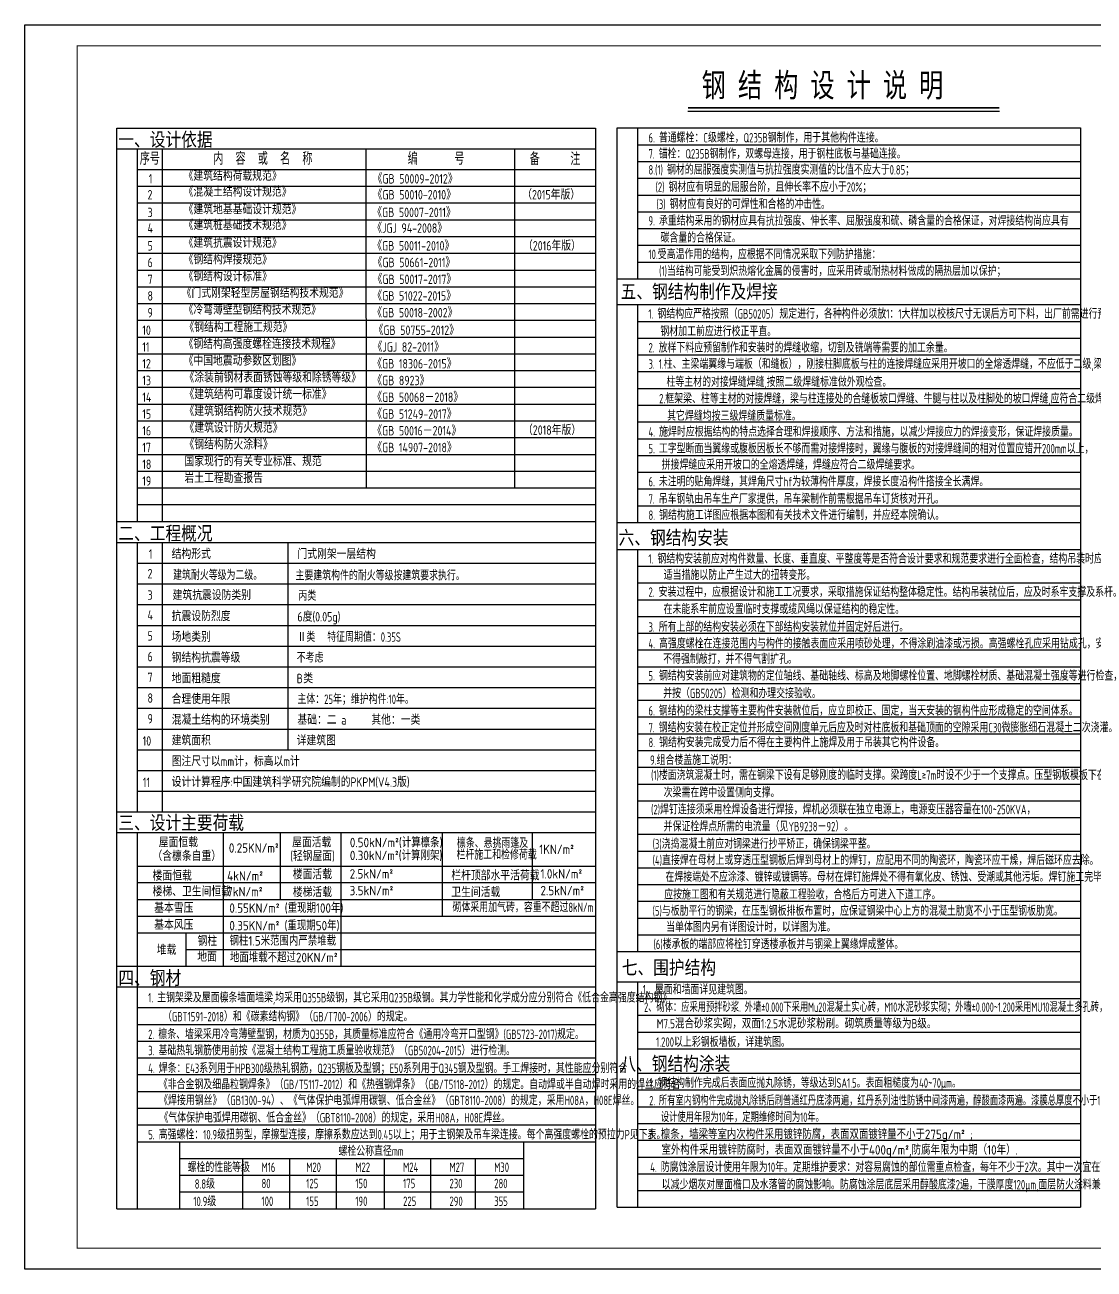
# Model space of a CAD drawing. Extents: x 180850 to 1400258, y 48356 to 327067.
# Drawn here: x 245971 to 282058, y 178987 to 220987 of the extents above; entities that cross this region are included whole.
import ezdxf
from ezdxf.enums import TextEntityAlignment as Align

# ---------------------------------------------------------------- set-up
doc = ezdxf.new("R2010")
doc.units = 0
doc.header["$LTSCALE"] = 1000
for name, color, linetype in [('BORDER', 7, 'Continuous'), ('NUM', 7, 'Continuous'), ('PUB_TITLE', 4, 'Continuous'), ('STAIR', 2, 'Continuous'), ('TEXT', 7, 'Continuous'), ('TK', 4, 'Continuous')]:
    doc.layers.add(name, color=color, linetype=linetype)
doc.styles.get("Standard").update_dxf_attribs({"font": 'gbenor.shx', "bigfont": 'gbcbig.shx'})
doc.styles.add('TSSD_Norm', font='tssdeng.shx', dxfattribs={"bigfont": 'hztxt.shx'})
doc.styles.add('宋体', font='')
doc.styles.get('宋体').set_extended_font_data('SimSun')

msp = doc.modelspace()

# ---------------------------------------------------------------- linework, layer by layer
at = {"color": 2}
msp.add_line((268345.09, 218074.76), (278859.73, 218074.76), dxfattribs=at)
at = {"color": 3}
for p, q in [((254899.39, 182723.32), (254899.39, 181026.35)), ((256480.02, 182723.32), (256480.02, 181026.35)), ((258091.89, 182723.32), (258091.89, 181026.35)), ((259657.46, 182723.32), (259657.46, 181026.35)), ((261166.74, 182723.32), (261166.74, 181026.35))]:
    msp.add_line(p, q, dxfattribs=at)
at = {"layer": 'BORDER', "const_width": 35.35}
msp.add_lwpolyline([(247738.49, 179694.41), (247738.49, 220280.27), (304728.39, 220280.27), (304728.39, 179694.41)], close=True, dxfattribs=at)
at = {"layer": 'PUB_TITLE'}
msp.add_lwpolyline([(245970.81, 178987.34), (245970.81, 220987.34), (305435.46, 220987.34), (305435.46, 178987.34)], close=True, dxfattribs=at)
at = {"layer": 'STAIR', "const_width": 53.19}
msp.add_lwpolyline([(268346.94, 218191.37), (278858.89, 218191.37)], dxfattribs=at)
at = {"layer": 'TEXT', "color": 3}
for p, q in [((250449.5, 183288.98), (264889.4, 183288.98)), ((251194.41, 183288.98), (251194.41, 181026.35)), ((262793.61, 183288.98), (262793.61, 181026.35)), ((251194.41, 182723.32), (262793.61, 182723.32)), ((253314.23, 182723.32), (253314.23, 181026.35)), ((251194.41, 182157.66), (262793.61, 182157.66)), ((251194.41, 181592.01), (262793.61, 181592.01))]:
    msp.add_line(p, q, dxfattribs=at)
at = {"layer": 'TK'}
for p, q in [((249076.76, 181026.35), (249076.76, 217505.9)), ((249076.76, 217505.9), (265226.01, 217505.9)), ((265226.01, 217505.9), (265226.01, 181026.35)), ((265960.6, 181074.02), (265960.6, 217506.72)), ((265960.6, 217506.72), (281602.59, 217506.72)), ((266660.13, 212415.81), (266660.13, 217506.72)), ((281602.59, 217506.72), (281602.59, 181074.02)), ((249076.76, 216806.32), (265226.01, 216806.32)), ((249776.29, 204228), (249776.29, 216806.32)), ((250615.73, 204228), (250615.73, 216806.32)), ((257501.55, 205359.31), (257483.88, 216806.32)), ((262508.25, 205359.31), (262508.25, 216806.32)), ((266660.13, 216941.06), (281602.59, 216941.06)), ((266660.13, 216375.4), (281602.59, 216375.4)), ((249776.29, 216106.79), (265226.01, 216106.79)), ((249776.29, 215541.13), (265226.01, 215541.13)), ((266660.13, 215809.75), (281602.59, 215809.75)), ((266660.13, 215244.09), (281602.59, 215244.09)), ((249776.29, 214975.48), (265226.01, 214975.48)), ((266660.13, 214678.43), (281602.59, 214678.43)), ((249776.29, 214409.82), (265226.01, 214409.82)), ((249776.29, 213844.16), (265226.01, 213844.16)), ((266660.13, 214112.78), (281602.59, 214112.78)), ((266660.13, 213547.12), (281602.59, 213547.12)), ((249776.29, 213278.51), (265226.01, 213278.51)), ((266660.13, 212981.46), (281602.59, 212981.46)), ((249776.29, 212712.85), (265226.01, 212712.85)), ((249776.29, 212147.19), (265226.01, 212147.19)), ((265960.6, 212415.81), (281602.59, 212415.81)), ((265960.6, 212415.81), (281602.59, 212415.81)), ((249776.29, 211581.54), (265226.01, 211581.54)), ((265960.6, 211544.31), (281602.59, 211544.31)), ((266660.13, 204190.77), (266660.13, 211544.31)), ((249776.29, 211015.88), (265226.01, 211015.88)), ((266660.13, 210978.65), (281602.59, 210978.65)), ((249776.29, 210450.22), (265226.01, 210450.22)), ((266660.13, 210413), (281602.59, 210413)), ((249776.29, 209884.57), (265226.01, 209884.57)), ((266660.13, 209847.34), (281602.59, 209847.34)), ((249776.29, 209318.91), (265226.01, 209318.91)), ((266660.13, 209281.68), (281602.59, 209281.68)), ((249776.29, 208753.25), (265226.01, 208753.25)), ((266660.13, 208716.03), (281602.59, 208716.03)), ((249776.29, 208187.6), (265226.01, 208187.6)), ((266660.13, 208150.37), (281602.59, 208150.37)), ((249776.29, 207621.94), (265226.01, 207621.94)), ((266660.13, 207584.71), (281602.59, 207584.71)), ((266660.13, 204190.77), (266660.13, 207141.09)), ((249776.29, 207056.28), (265226.01, 207056.28)), ((266660.13, 207019.06), (281602.59, 207019.06)), ((249776.29, 206490.63), (265226.01, 206490.63)), ((266660.13, 206453.4), (281602.59, 206453.4)), ((249776.29, 205924.97), (265226.01, 205924.97)), ((266660.13, 205887.74), (281602.59, 205887.74)), ((249776.29, 205359.31), (265226.01, 205359.31)), ((266660.13, 205322.09), (281602.59, 205322.09)), ((249776.29, 204793.66), (265226.01, 204793.66)), ((266660.13, 204756.43), (281602.59, 204756.43)), ((249076.76, 204228), (265226.01, 204228)), ((265960.6, 204190.77), (281602.59, 204190.77)), ((249076.76, 203515.16), (265226.01, 203515.16)), ((249776.29, 194421.21), (249776.29, 203515.16)), ((250615.73, 194421.21), (250615.73, 203515.16)), ((254860.49, 196519.81), (254860.49, 203515.16)), ((265960.6, 203281.97), (281602.59, 203281.97)), ((266660.13, 189706.22), (266660.13, 203281.97)), ((249776.29, 202815.63), (265226.01, 202815.63)), ((266660.13, 202716.32), (281602.59, 202716.32)), ((249776.29, 202116.09), (265226.01, 202116.09)), ((266660.13, 202150.66), (281602.59, 202150.66)), ((249776.29, 201416.56), (265226.01, 201416.56)), ((266660.13, 201585.01), (281602.59, 201585.01)), ((266660.13, 201019.35), (281602.59, 201019.35)), ((249776.29, 200717.02), (265226.01, 200717.02)), ((266660.13, 200453.69), (281602.59, 200453.69)), ((249776.29, 200017.49), (265226.01, 200017.49)), ((266660.13, 199888.04), (281602.59, 199888.04)), ((249776.29, 199317.95), (265226.01, 199317.95)), ((266660.13, 199322.38), (281602.59, 199322.38)), ((266660.13, 198756.72), (281602.59, 198756.72)), ((249776.29, 198618.42), (265226.01, 198618.42)), ((249776.29, 197918.88), (265226.01, 197918.88)), ((266660.13, 198191.07), (281602.59, 198191.07)), ((266660.13, 197625.41), (281602.59, 197625.41)), ((249776.29, 197219.35), (265226.01, 197219.35)), ((266660.13, 197059.75), (281602.59, 197059.75)), ((249776.29, 196519.81), (265226.01, 196519.81)), ((266660.13, 196494.1), (281602.59, 196494.1)), ((249776.29, 195820.28), (265226.01, 195820.28)), ((266660.13, 195928.44), (281602.59, 195928.44)), ((266660.13, 195362.78), (281602.59, 195362.78)), ((249776.29, 195120.74), (265226.01, 195120.74)), ((266660.13, 194797.13), (281602.59, 194797.13)), ((249076.76, 194421.21), (265226.01, 194421.21)), ((266660.13, 194231.47), (281602.59, 194231.47)), ((249076.76, 193721.67), (265226.01, 193721.67)), ((249776.29, 188824.93), (249776.29, 193721.67)), ((252662.03, 193721.67), (252662.03, 189213.3)), ((254595.46, 191467.49), (254595.46, 193721.67)), ((256633.53, 193721.67), (256633.53, 189213.3)), ((260066.75, 190903.94), (260066.75, 193721.67)), ((263099.25, 191467.49), (263099.25, 193721.67)), ((266660.13, 193665.81), (281602.59, 193665.81)), ((266660.13, 193100.16), (281602.59, 193100.16)), ((249776.29, 192594.58), (265226.01, 192594.58)), ((266660.13, 192534.5), (281602.59, 192534.5)), ((249776.29, 192032.75), (265226.01, 192032.75)), ((266660.13, 191968.84), (281602.59, 191968.84)), ((249776.29, 191467.49), (265226.01, 191467.49)), ((266660.13, 191403.19), (281602.59, 191403.19)), ((249776.29, 190903.94), (265226.01, 190903.94)), ((266660.13, 190837.53), (281602.59, 190837.53)), ((249776.29, 190340.39), (265226.01, 190340.39)), ((251400.24, 190340.39), (251400.24, 189213.3)), ((266660.13, 190271.87), (281602.59, 190271.87)), ((251400.24, 189776.84), (265226.01, 189776.84)), ((265960.6, 189706.22), (281602.59, 189706.22)), ((249076.76, 189213.3), (265226.01, 189213.3)), ((249776.29, 189213.3), (265226.01, 189213.3)), ((249776.29, 181026.35), (249776.29, 188824.93)), ((265960.6, 188685.4), (281602.59, 188685.4)), ((266660.13, 181074.02), (266660.13, 188685.4)), ((249076.76, 188513.76), (265226.01, 188513.76)), ((249076.76, 188513.76), (265226.01, 188513.76)), ((249776.29, 187814.23), (265226.01, 187814.23)), ((266660.13, 188119.74), (281602.59, 188119.74)), ((266660.13, 187554.08), (281602.59, 187554.08)), ((249776.29, 187248.57), (265226.01, 187248.57)), ((266660.13, 186988.43), (281602.59, 186988.43)), ((249776.29, 186682.92), (265226.01, 186682.92)), ((249776.29, 186117.26), (265226.01, 186117.26)), ((266660.13, 186422.77), (281602.59, 186422.77)), ((249776.29, 185551.6), (265226.01, 185551.6)), ((266660.13, 185599.28), (281602.59, 185599.28)), ((266660.13, 181422.62), (266660.13, 185448.05)), ((249776.29, 184985.95), (265226.01, 184985.95)), ((266660.13, 185033.62), (281602.59, 185033.62)), ((249776.29, 184420.29), (265226.01, 184420.29)), ((266660.13, 184467.96), (281602.59, 184467.96)), ((249776.29, 183854.63), (265226.01, 183854.63)), ((266660.13, 183902.31), (281602.59, 183902.31)), ((249776.29, 183288.98), (265226.01, 183288.98)), ((266660.13, 183336.65), (281602.59, 183336.65)), ((266660.13, 182770.99), (281602.59, 182770.99)), ((266660.13, 182205.34), (281602.59, 182205.34)), ((266660.13, 181639.68), (281602.59, 181639.68)), ((249076.76, 181026.35), (265226.01, 181026.35)), ((265960.6, 181074.02), (281602.59, 181074.02)), ((266660.13, 181074.02), (281602.59, 181074.02))]:
    msp.add_line(p, q, dxfattribs=at)

# ---------------------------------------------------------------- texts
at = {"layer": 'BORDER', "style": '宋体', "width": 0.75}
msp.add_text('钢 结 构 设 计 说 明', height=797.8387, dxfattribs=at).set_placement((268813.56, 218557.57))
at = {"layer": 'NUM', "style": 'TSSD_Norm'}
for s, height, width, p in [('6. 普通螺栓：C级螺栓，Q235B钢制作，用于其他构件连接。', 318.1818, 0.7, (267016.63, 217018.45)), ('序号', 424.242, 0.8, (249848.46, 216263.16)), ('内  容  或  名  称', 424.2424, 0.8, (252329.14, 216263.16)), ('编      号', 424.242, 0.8, (258890.59, 216263.16)), ('备     注', 424.242, 0.8, (263009.54, 216252.56)), ('7. 锚栓：Q235B钢制作，双螺母连接，用于钢柱底板与基础连接。', 318.1818, 0.7, (267016.63, 216475.43)), ('1', 318.18, 0.8, (250150.89, 215631.33)), ('《GB 50009-2012》', 318.1818, 0.8, (257706.95, 215631.33)), ('8.(1) 钢材的屈服强度实测值与抗拉强度实测值的比值不应大于0.85；', 318.1818, 0.7, (267016.63, 215935.65)), ('(2) 钢材应有明显的屈服台阶，且伸长率不应小于20%；', 318.1818, 0.7, (267254.86, 215353.82)), ('2', 318.18, 0.8, (250111.08, 215094.91)), ('《GB 50010-2010》', 318.1818, 0.8, (257706.95, 215094.91)), ('（2015年版）    ', 318.1818, 0.8, (262755.61, 215094.91)), ('(3) 钢材应有良好的可焊性和合格的冲击性。', 318.1818, 0.7, (267286.76, 214774.79)), ('3', 318.18, 0.8, (250111.08, 214498.29)), ('《GB 50007-2011》', 318.1818, 0.8, (257695.06, 214498.29)), ('4', 318.18, 0.8, (250111.08, 213969.31)), ('《JGJ 94-2008》', 318.1818, 0.8, (257695.06, 213969.31)), ('9. 承重结构采用的钢材应具有抗拉强度、伸长率、屈服强度和硫、磷含量的合格保证，对焊接结构尚应具有', 318.1818, 0.7, (267016.63, 214213.25)), ('碳含量的合格保证。', 318.182, 0.7, (267422.5, 213641.43)), ('5', 318.18, 0.8, (250111.08, 213371.34)), ('《GB 50011-2010》', 318.1818, 0.8, (257695.06, 213371.34)), ('（2016年版）    ', 318.1818, 0.8, (262782.74, 213371.34)), ('10.受高温作用的结构，应根据不同情况采取下列防护措施： ', 318.1818, 0.7, (267016.63, 213081.18)), ('6', 318.18, 0.8, (250111.08, 212807.56)), ('《GB 50661-2011》', 318.1818, 0.8, (257706.95, 212807.56)), ('7', 318.18, 0.8, (250111.08, 212240.1)), ('(1)当结构可能受到炽热熔化金属的侵害时，应采用砖或耐热材料做成的隔热层加以保护；', 318.1818, 0.7, (267376.53, 212518.17)), ('8', 318.18, 0.8, (250111.08, 211680.04)), ('9', 318.18, 0.8, (250111.08, 211114.38)), ('《GB 50018-2002》', 318.1818, 0.8, (257695.06, 211114.38)), ('1. 钢结构应严格按照（GB50205）规定进行，各种构件必须放1：1大样加以校核尺寸无误后方可下料，出厂前需进行预装配检查，', 318.1818, 0.7, (267016.63, 211072.9)), ('《GB 50755-2012》', 318.1818, 0.8, (257739.91, 210521.54)), ('10', 318.182, 0.8, (249934.17, 210521.54)), ('钢材加工前应进行校正平直。', 318.1818, 0.7, (267416.83, 210481.5)), ('11', 318.182, 0.8, (249934.17, 209955.89)), ('《JGJ 82-2011》', 318.1818, 0.8, (257706.95, 209955.89)), ('2. 放样下料应预留制作和安装时的焊缝收缩，切割及铣端等需要的加工余量。', 318.1818, 0.7, (267016.63, 209930.02)), ('12', 318.182, 0.8, (249934.17, 209390.23)), ('《GB 18306-2015》', 318.1818, 0.8, (257695.06, 209390.23)), ('3. 1.柱、主梁端翼缘与端板（和缝板），刚接柱脚底板与柱的连接焊缝应采用开坡口的全熔透焊缝，不应低于二级,梁腹板与框架梁、', 318.1818, 0.7, (267016.63, 209379.2)), ('《GB 8923》', 318.182, 0.8, (257695.06, 208824.58)), ('13', 318.182, 0.8, (249934.17, 208824.58)), ('柱等主材的对接焊缝焊缝,按照二级焊缝标准做外观检查。', 318.1818, 0.7, (267623.62, 208772.79)), ('14', 318.182, 0.8, (249934.17, 208258.92)), ('2.框架梁、柱等主材的对接焊缝，梁与柱连接处的合缝板坡口焊缝、牛腿与柱以及柱脚处的坡口焊缝,应符合二级焊缝质量标准， ', 318.1818, 0.7, (267376.43, 208211.86)), ('15', 318.182, 0.8, (249934.17, 207693.26)), ('其它焊缝均按三级焊缝质量标准。', 318.1818, 0.7, (267646.88, 207628.36)), ('（2018年版）    ', 318.1818, 0.8, (262782.74, 207149.12)), ('16', 318.182, 0.8, (249934.17, 207127.61)), ('4. 施焊时应根据结构的特点选择合理和焊接顺序、方法和措施，以减少焊接应力的焊接变形，保证焊接质量。', 318.1818, 0.7, (267016.63, 207089.58)), ('17', 318.182, 0.8, (249934.17, 206561.95)), ('5. 工字型断面当翼缘或腹板因板长不够而需对接焊接时，翼缘与腹板的对接焊缝间的相对位置应错开200mm以上，', 318.1818, 0.7, (267016.63, 206524.5)), ('18', 318.182, 0.8, (249934.17, 205996.29)), ('拼接焊缝应采用开坡口的全熔透焊缝，焊缝应符合二级焊缝要求。', 318.1818, 0.7, (267461.33, 205978.66)), ('19', 318.182, 0.8, (249934.17, 205430.64)), ('6. 未注明的贴角焊缝，其焊角尺寸hf为较薄构件厚度，焊接长度沿构件搭接全长满焊。', 318.1818, 0.7, (267016.63, 205410.66)), ('7. 吊车钢轨由吊车生产厂家提供，吊车梁制作前需根据吊车订货核对开孔。', 318.1818, 0.7, (267016.63, 204825.94)), ('8. 钢结构施工详图应根据本图和有关技术文件进行编制，并应经本院确认。', 318.1818, 0.7, (267016.63, 204278)), ('1', 318.18, 0.8, (250150.89, 202965.85)), ('结构形式', 318.182, 0.8, (250925.06, 202962.17)), ('门式刚架一层结构', 318.182, 0.8, (255169.82, 202962.17)), ('1. 钢结构安装前应对构件数量、长度、垂直度、平整度等是否符合设计要求和规范要求进行全面检查，结构吊装时应采取', 318.1818, 0.7, (267016.63, 202802.82)), ('2', 318.18, 0.8, (250111.08, 202302.83)), ('建筑耐火等级为二级。 ', 318.1818, 0.7, (250973.54, 202252.11)), ('主要建筑构件的耐火等级按建筑要求执行。', 318.1818, 0.7, (255103.82, 202239.05)), ('适当措施以防止产生过大的扭转变形。', 318.1818, 0.7, (267531.52, 202255.32)), ('2. 安装过程中，应根据设计和施工工况要求，采取措施保证结构整体稳定性。结构吊装就位后，应及时系牢支撑及系杆。', 318.1818, 0.7, (267016.63, 201681.4)), ('3', 318.18, 0.8, (250111.08, 201580.52)), ('建筑抗震设防类别', 318.182, 0.8, (250956.01, 201571.75)), ('丙类', 318.182, 0.7, (255200.77, 201553.83)), ('4', 318.18, 0.8, (250111.08, 200909.2)), ('抗震设防烈度', 318.182, 0.8, (250925.06, 200863.57)), ('6度(0.05g)', 318.182, 0.8, (255169.82, 200847.56)), ('在未能系牢前应设置临时支撑或缆风绳以保证结构的稳定性。', 318.1818, 0.7, (267526.06, 201100.8)), ('3. 所有上部的结构安装必须在下部结构安装就位并固定好后进行。', 318.1818, 0.7, (267016.63, 200502.62)), ('5', 318.18, 0.8, (250111.08, 200203.03)), ('场地类别', 318.182, 0.8, (250925.06, 200164.04)), ('4. 高强度螺栓在连接范围内与构件的接触表面应采用喷砂处理，不得涂刷油漆或污损。高强螺栓孔应采用钻成孔，安装时螺栓应自由穿入孔内，', 318.1818, 0.7, (267016.63, 199942.35)), ('6', 318.18, 0.8, (250111.08, 199503.5)), ('钢结构抗震等级', 318.182, 0.8, (250925.06, 199464.5)), ('不得强制敲打，并不得气割扩孔。', 318.1818, 0.7, (267514.39, 199421.46)), ('7', 318.18, 0.8, (250111.08, 198803.96)), ('地面粗糙度', 318.182, 0.8, (250925.06, 198764.97)), ('B', 318.18, 0.8, (255145.28, 198764.97)), ('类', 318.18, 0.8, (255368.76, 198764.97)), ('5. 钢结构安装前应对建筑物的定位轴线、基础轴线、标高及地脚螺栓位置、地脚螺栓材质、基础混凝土强度等进行检查，', 318.1818, 0.7, (267016.63, 198854.08)), ('8', 318.18, 0.8, (250111.08, 198104.43)), ('合理使用年限', 318.182, 0.8, (250925.06, 198065.43)), ('并按（GB50205）检测和办理交接验收。', 318.1818, 0.7, (267514.39, 198263.21)), ('6. 钢结构的梁柱支撑等主要构件安装就位后，应立即校正、固定，当天安装的钢构件应形成稳定的空间体系。', 318.1818, 0.7, (267016.63, 197676.7)), ('9', 318.18, 0.8, (250111.08, 197404.89)), ('混凝土结构的环境类别', 318.182, 0.8, (250925.06, 197365.9)), ('基础：二 a', 318.182, 0.8, (255169.82, 197365.9)), ('   其他：一类', 318.182, 0.8, (257199.95, 197365.9)), ('7. 钢结构安装在校正定位并形成空间刚度单元后应及时对柱底板和基础顶面的空隙采用C30微膨胀细石混凝土二次浇灌。', 318.1818, 0.7, (267016.63, 197106.81)), ('建筑面积', 318.182, 0.8, (250925.06, 196666.36)), ('详建筑图', 318.182, 0.8, (255144.72, 196666.36)), ('10', 318.182, 0.8, (249945.36, 196657.5)), ('8. 钢结构安装完成受力后不得在主要构件上施焊及用于吊装其它构件设备。', 318.1818, 0.7, (267016.63, 196605.53)), ('图注尺寸以mm计，标高以m计', 318.1818, 0.8, (250925.06, 195966.83)), ('9.组合楼盖施工说明：', 318.1818, 0.7, (267071.5, 196008.23)), ('11', 318.182, 0.8, (249951.46, 195258.43)), ('设计计算程序:中国建筑科学研究院编制的PKPM(V4.3版)', 318.1818, 0.8, (250925.06, 195267.29)), ('(2)焊钉连接须采用栓焊设备进行焊接，焊机必须联在独立电源上，电源变压器容量在100~250KVA，', 318.1818, 0.7, (267104.84, 194342.74)), ('并保证栓焊点所需的电流量（见YB9238－92）。', 318.1818, 0.7, (267529.26, 193767.01)), ('屋面恒载', 318.182, 0.8, (250490.15, 193228.86)), ('屋面活载', 318.182, 0.8, (254990.82, 193228.86)), ('(3)浇捣混凝土前应对钢梁进行抄平矫正，确保钢梁平整。', 318.1818, 0.7, (267157.25, 193180.85)), ('（含檩条自重）', 318.182, 0.8, (250277.77, 192768.91)), ('(轻钢屋面)', 318.182, 0.8, (254926.16, 192768.91)), ('(4)直接焊在母材上或穿透压型钢板后焊到母材上的焊钉，应配用不同的陶瓷环，陶瓷环应干燥，焊后磁环应去除。', 318.1818, 0.7, (267157.25, 192628.61)), ('楼面恒载', 318.182, 0.8, (250280.75, 192101.76)), ('楼面活载', 318.182, 0.8, (255013.64, 192148.99)), ('栏杆顶部水平活荷载', 318.182, 0.8, (260362.42, 192111.72)), ('在焊接端处不应涂漆、镀锌或镀镉等。母材在焊钉施焊处不得有氧化皮、锈蚀、受潮或其他污垢。焊钉施工完毕浇混凝土前，', 318.1818, 0.7, (267590.44, 192062.88)), ('楼梯、卫生间恒载', 318.182, 0.8, (250280.75, 191569.99)), ('楼梯活载', 318.182, 0.8, (255013.64, 191546.45)), ('卫生间活载', 318.182, 0.8, (260362.42, 191546.45)), ('应按施工图和有关规范进行隐蔽工程验收，合格后方可进入下道工序。', 318.1818, 0.7, (267548.17, 191469.08)), ('基本雪压', 318.182, 0.8, (250334.7, 191016.23)), ('(5)与板肋平行的钢梁，在压型钢板排板布置时，应保证钢梁中心上方的混凝土肋宽不小于压型钢板肋宽。', 318.1818, 0.7, (267155.2, 190917.63)), ('基本风压', 318.182, 0.8, (250334.7, 190442.98)), ('当单体图内另有详图设计时，以详图为准。', 318.1818, 0.7, (267616.49, 190373.92)), ('堆载', 318.182, 0.8, (250422.06, 189597.51)), ('钢柱', 318.182, 0.8, (251799.37, 189897.39)), ('(6)楼承板的端部应将栓钉穿透楼承板并与钢梁上翼缘焊成整体。', 318.1818, 0.7, (267186.15, 189793.85)), ('地面', 318.182, 0.8, (251786.68, 189365.17)), ('1、屋面和墙面详见建筑图。', 318.1818, 0.7, (266822.72, 188260.4)), ('2、砌体：应采用预拌砂浆. 外墙%%P0.000下采用Mu20混凝土实心砖，M10水泥砂浆实砌；外墙%%P0.000~1.200采用MU10混凝土多孔砖，', 318.1818, 0.65, (266868.41, 187670.11)), ('M7.5混合砂浆实砌，双面1:2.5水泥砂浆粉刷。砌筑质量等级为B级。', 318.1818, 0.75, (267296.58, 187114.87)), ('3. 基础热轧钢筋使用前按《混凝土结构工程施工质量验收规范》（GB50204-2015）进行检测。', 318.1818, 0.7, (250132.78, 186207.68)), ('1.200以上彩钢板墙板，详建筑图。', 318.1818, 0.7, (267274.63, 186491.89)), ('4. 焊条：E43系列用于HPB300级热轧钢筋，Q235钢板及型钢；E50系列用于Q345钢及型钢。手工焊接时，其性能应分别符合', 318.1818, 0.7, (250132.78, 185606.55)), ('《非合金钢及细晶粒钢焊条》（GB/T5117-2012）和《热强钢焊条》（GB/T5118-2012）的规定。自动焊或半自动焊时采用的焊丝应符合', 318.1818, 0.7, (250490.95, 185061.87)), ('1. 钢结构制作完成后表面应抛丸除锈，等级达到SA1.5。表面粗糙度为40~70μm。', 318.1818, 0.7, (267043.41, 185112.15, -1998.67)), ('《焊接用钢丝》（GB1300-94）、《气体保护电弧焊用碳钢、低合金丝》（GBT8110-2008）的规定，采用H08A，H08E焊丝。', 318.1818, 0.7, (250501.29, 184523.11)), ('2. 所有室内钢构件完成抛丸除锈后刷普通红丹底漆两遍，红丹系列油性防锈中间漆两遍，醇酸面漆两遍。漆膜总厚度不小于150μm。', 318.1818, 0.65, (267043.41, 184516.3, -1998.67)), ('《气体保护电弧焊用碳钢、低合金丝》（GBT8110-2008）的规定，采用H08A，H08E焊丝。', 318.1818, 0.7, (250512, 183936.54)), ('设计使用年限为10年，定期维修时间为10年。', 318.1818, 0.65, (267434.32, 183955.4, -1998.67)), ('5. 高强螺栓：10.9级扭剪型，摩擦型连接，摩擦系数应达到0.45以上；用于主钢架及吊车梁连接。每个高强度螺栓的预拉力P见下表。', 318.1818, 0.7, (250132.78, 183367.49)), ('螺栓公称直径mm', 318.182, 0.7, (256553.38, 182809.79)), ('螺栓的性能等级', 318.182, 0.7, (251460.38, 182263.66)), ('M16', 318.182, 0.7, (253957.39, 182267.32)), ('M20', 318.182, 0.7, (255466.18, 182267.32)), ('M22', 318.182, 0.7, (257123.19, 182267.32)), ('M24', 318.182, 0.7, (258735.06, 182267.32)), ('M27', 318.182, 0.7, (260300.63, 182267.32)), ('M30', 318.182, 0.7, (261809.9, 182267.32)), ('8.8级', 318.182, 0.7, (251702.89, 181703.29)), ('80', 318.182, 0.7, (253957.39, 181718.56)), ('125', 318.182, 0.7, (255466.18, 181718.56)), ('150', 318.182, 0.7, (257123.19, 181718.56)), ('175', 318.182, 0.7, (258735.06, 181718.56)), ('230', 318.182, 0.7, (260300.63, 181718.56)), ('280', 318.182, 0.7, (261809.9, 181718.56)), ('10.9级', 318.182, 0.7, (251656.4, 181112.87)), ('100', 318.182, 0.7, (253957.39, 181119.46)), ('155', 318.182, 0.7, (255466.18, 181119.46)), ('190', 318.182, 0.7, (257123.19, 181119.46)), ('225', 318.182, 0.7, (258735.06, 181119.46)), ('290', 318.182, 0.7, (260300.63, 181119.46)), ('355', 318.182, 0.7, (261809.9, 181119.46))]:
    msp.add_text(s, height=height, dxfattribs=dict(at, width=width)).set_placement(p)
at = {"layer": 'NUM', "style": 'TSSD_Norm', "width": 0.8}
for s, height, p in [('《建筑结构荷载规范》', 318.182, (251328.31, 215631.33)), ('《混凝土结构设计规范》', 318.1818, (251328.31, 215094.91)), ('《建筑地基基础设计规范》', 318.1818, (251328.31, 214498.29)), ('《建筑桩基础技术规范》', 318.1818, (251328.31, 213969.31)), ('《建筑抗震设计规范》', 318.182, (251328.31, 213371.34)), ('《钢结构焊接规范》', 318.182, (251328.31, 212807.56)), ('《冷弯薄壁型钢结构技术规范》', 318.1818, (251328.31, 211114.38)), ('《钢结构工程施工规范》', 318.1818, (251355.54, 210521.54)), ('《钢结构高强度螺栓连接技术规程》', 318.1818, (251327.96, 209955.89)), ('《中国地震动参数区划图》', 318.1818, (251327.96, 209390.23)), ('《涂装前钢材表面锈蚀等级和除锈等级》', 318.1818, (251357.49, 208824.58)), ('国家现行的有关专业标准、规范', 318.1818, (251357.49, 205996.29)), ('岩土工程勘查报告', 318.182, (251357.49, 205430.64))]:
    msp.add_text(s, height=height, dxfattribs=at).set_placement(p, align=Align.BOTTOM_LEFT)
at = {"layer": 'NUM', "color": 1, "style": 'TSSD_Norm', "width": 0.8}
for s, height, p in [('《钢结构设计标准》', 318.182, (251328.31, 212240.1)), ('《门式刚架轻型房屋钢结构技术规范》', 318.1818, (251264.19, 211680.04)), ('《建筑结构可靠度设计统一标准》', 318.1818, (251357.49, 208258.92)), ('《建筑钢结构防火技术规范》', 318.1818, (251357.49, 207693.26)), ('《建筑设计防火规范》', 318.182, (251357.49, 207127.61)), ('《钢结构防火涂料》', 318.182, (251357.49, 206561.95))]:
    msp.add_text(s, height=height, dxfattribs=at).set_placement(p, align=Align.BOTTOM_LEFT)
at = {"layer": 'NUM', "color": 1, "style": 'TSSD_Norm'}
for s, height, width, p in [('《GB 50017-2017》', 318.1818, 0.8, (257706.95, 212240.1)), ('《GB 51022-2015》', 318.1818, 0.8, (257698.71, 211680.04)), ('《GB 50068－2018》', 318.1818, 0.8, (257695.06, 208258.92)), ('《GB 51249-2017》', 318.1818, 0.8, (257695.06, 207693.26)), ('《GB 50016－2014》', 318.1818, 0.8, (257695.06, 207127.61)), ('《GB 14907-2018》', 318.1818, 0.8, (257695.06, 206561.95)), ('(1)楼面浇筑混凝土时，需在钢梁下设有足够刚度的临时支撑。梁跨度L≥7m时设不少于一个支撑点。压型钢板模板下在跨中需设临时支撑，', 318.1818, 0.7, (267104.84, 195501.47)), ('次梁需在跨中设置侧向支撑。', 318.1818, 0.7, (267531.74, 194911.98)), ('檩条、悬挑雨篷及', 318.182, 0.7, (260550.98, 193209.23)), ('栏杆施工和检修荷载', 318.182, 0.7, (260539.07, 192813.8)), ('砌体采用加气砖，容重不超过8kN/m', 318.1818, 0.7, (260403.96, 191038.68)), ('1. 主钢架梁及屋面檩条墙面墙梁,均采用Q355B级钢，其它采用Q235B级钢。其力学性能和化学成分应分别符合《低合金高强度结构钢》', 318.1818, 0.7, (250132.78, 187990.49)), ('（GBT1591-2018）和《碳素结构钢》（GB/T700-2006）的规定。', 318.1818, 0.7, (250632.65, 187350.24)), ('2. 檩条、墙梁采用冷弯薄壁型钢，材质为Q355B，其质量标准应符合《通用冷弯开口型钢》(GB5723-2017)规定。', 318.1818, 0.7, (250132.78, 186754.27))]:
    msp.add_text(s, height=height, dxfattribs=dict(at, width=width)).set_placement(p)
at = {"layer": 'NUM', "color": 6, "style": 'TSSD_Norm', "width": 0.7}
for s, height, p in [('Ⅱ类   特征周期值：0.35S', 318.1818, (255169.82, 200164.04)), ('不考虑', 318.182, (255145.28, 199464.5)), ('主体：25年；维护构件:10年。', 318.1818, (255169.82, 198065.43))]:
    msp.add_text(s, height=height, dxfattribs=at).set_placement(p)
at = {"layer": 'NUM'}
for s, height, p in [('0.25KN/m²', 318.182, (252854.57, 193043.82)), ('0.50kN/m²(计算檩条)', 318.1818, (256938.18, 193228.46)), ('1KN/m²', 318.182, (263331.16, 192996.69)), ('0.30kN/m²(计算刚架)', 318.1818, (256938.18, 192791.95)), ('4kN/m²', 318.182, (252797.71, 192101.94)), ('2.5kN/m²', 318.182, (256931.45, 192170.38)), ('1.0kN/m²', 318.182, (263372.49, 192170.38)), ('7kN/m²', 318.182, (252797.71, 191570.16)), ('3.5kN/m²', 318.182, (256931.45, 191605.12)), ('2.5kN/m²', 318.182, (263372.49, 191605.12)), ('0.55KN/m² (重现期100年)', 318.1818, (252871.11, 191015.01)), ('0.35KN/m² (重现期50年)', 318.1818, (252871.11, 190422.33)), ('钢柱1.5米范围内严禁堆载', 318.1818, (252877.97, 189908.18)), ('地面堆载不超过20KN/m²', 318.1818, (252892.31, 189347.61)), ('3. 檩条，墙梁等室内次构件采用镀锌防腐，表面双面镀锌量不小于275g/m² ;', 318.1818, (266993.29, 183379.17)), ('室外构件采用镀锌防腐时，表面双面镀锌量不小于400g/m²,防腐年限为中期（10年）.', 318.1818, (267456.56, 182852.57))]:
    msp.add_text(s, height=height, dxfattribs=at).set_placement(p)
at = {"layer": 'NUM', "color": 30, "true_color": 0xf26722, "style": 'TSSD_Norm', "width": 0.7}
for s, p in [('4. 防腐蚀涂层设计使用年限为10年。定期维护要求：对容易腐蚀的部位需重点检查，每年不少于2次。其中一次宜在雨季之前，', (267075.19, 182268.98)), ('以减少烟灰对屋面檐口及水落管的腐蚀影响。防腐蚀涂层底层采用醇酸底漆2遍，干膜厚度120μm,面层防火涂料兼做面漆。', (267463.67, 181677.93))]:
    msp.add_text(s, height=318.1818, dxfattribs=at).set_placement(p)
at = {"layer": 'TEXT', "color": 3, "style": 'TSSD_Norm'}
for s, p in [('一、设计依据', (249123.7, 216836.46)), ('五、钢结构制作及焊接', (266077.28, 211704.03)), ('二、工程概况', (249123.7, 203544.6)), ('六、钢结构安装', (266007.54, 203397.16)), ('三、设计主要荷载', (249123.7, 193773.39)), ('七、围护结构', (266116.2, 188885.91)), ('四、钢材', (249123.7, 188537.2)), ('八、钢结构涂装', (266067.14, 185641.97))]:
    msp.add_text(s, height=530.303, dxfattribs=at).set_placement(p)

doc.saveas('drawing.dxf')
